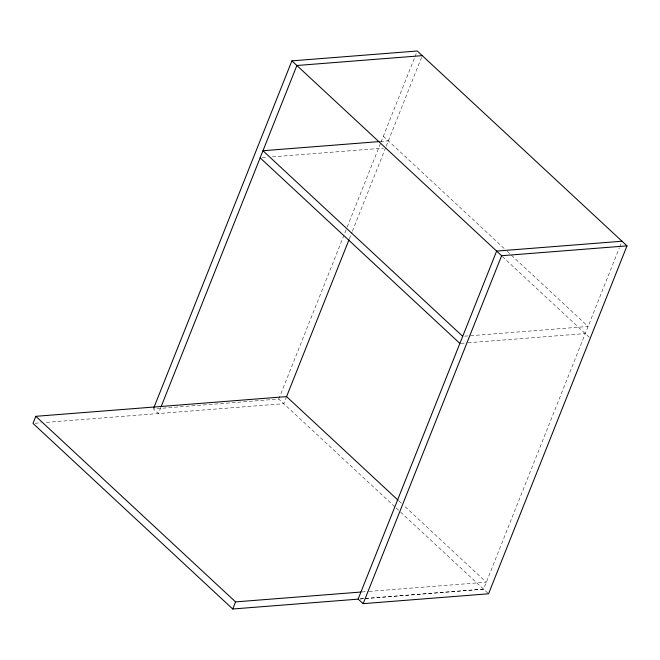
<?xml version="1.0" encoding="UTF-8"?>
<svg xmlns="http://www.w3.org/2000/svg" width="660" height="660" viewBox="0 0 660 660"><rect width="100%" height="100%" fill="white"/><g stroke="black" fill="none" stroke-linecap="round" stroke-linejoin="round"><path stroke-width="0.49" stroke-dasharray="3.3 2.47" d="M160.85 407.335L158.375 413.548L153.384 408.911L278.767 399.052L395.34 507.268M278.767 399.052L346.838 227.98M347.218 227.023L380.688 142.923M381.067 141.974L414.604 57.7M414.983 56.743L416.51 52.915M286.572 396.611L283.759 403.689L45.334 422.441M349.363 238.829L352.027 232.13M352.407 231.173L385.514 147.98M386.224 146.206L421.88 56.595M365.26 598.57L483.557 589.149L619.336 247.929M619.723 246.972L621.629 242.187M360.162 598.983L364.237 598.653M380.127 141.52L388.344 140.877M262.193 157.674L267.333 157.27M272.473 156.865L383.46 148.137M464.764 336.163L588.085 326.469L505.931 250.132M460.911 343.349L467.074 342.862M468.105 342.779L585.263 333.572M35.054 423.25L41.225 422.763M361.977 591.962L368.14 591.476M369.171 591.393L486.313 582.202L403.4 505.164M360.203 598.909L364.312 598.587M365.343 598.505L483.557 589.149L488.548 593.785M383.353 136.232L505.172 249.43M502.351 256.534L590.255 338.209M398.879 500.965L402.649 504.463M396.099 507.969L399.869 511.467M400.62 512.168L483.557 589.149"/><path stroke-width="0.99" d="M398.128 500.263L286.572 396.611L35.83 416.311L33 423.415L232.741 608.998L358.116 599.14L363.165 603.644L488.548 593.785L627 245.866L417.268 51.002L291.893 60.86L153.763 407.954M161.205 406.453L296.885 65.497L422.268 55.638M286.572 396.611L348.983 239.786M232.741 608.998L235.571 601.895L360.946 592.036M358.116 599.14L496.625 251.089L622.009 241.23M363.165 603.644L501.625 255.725L627 245.866M379.096 141.603L262.969 150.736L462.709 336.328M291.893 60.86L501.625 255.725M260.139 157.839L459.88 343.431M35.83 416.311L235.571 601.895"/></g></svg>
